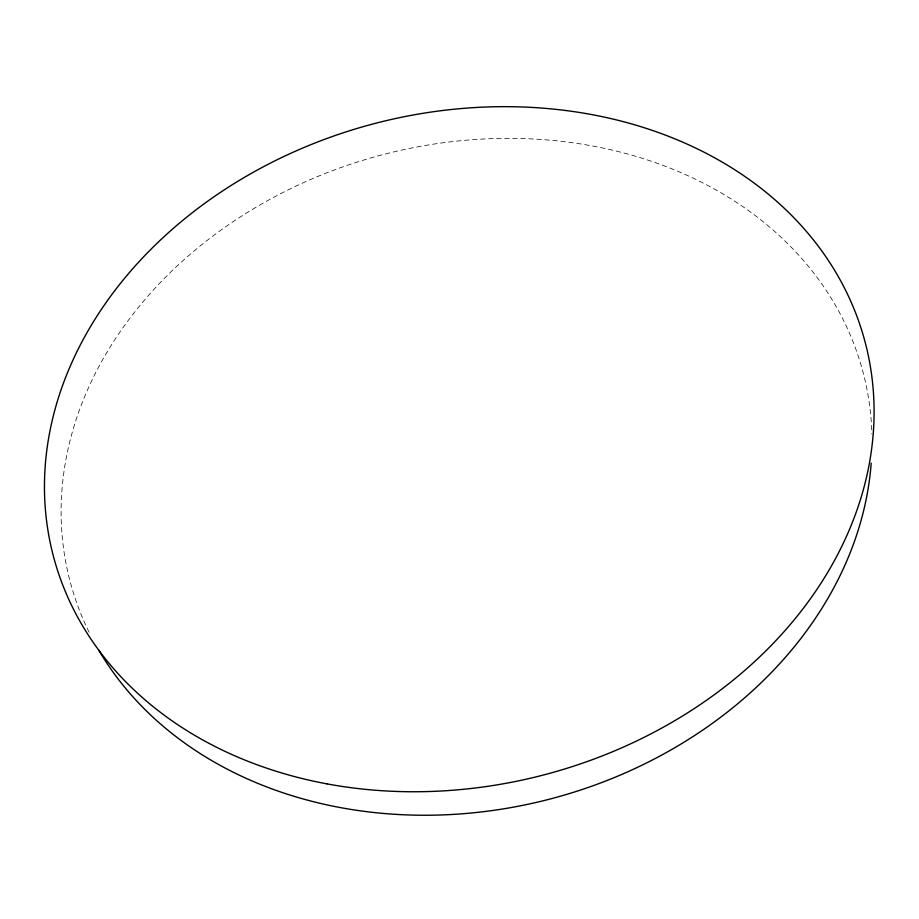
<?xml version="1.0" encoding="UTF-8"?>
<svg xmlns="http://www.w3.org/2000/svg" width="919" height="919" viewBox="0 0 919 919"><rect width="100%" height="100%" fill="white"/><g stroke="black" fill="none" stroke-linecap="round" stroke-linejoin="round"><path stroke-width="0.69" stroke-dasharray="4.59 3.45" d="M89.097 632.226A410.046 332.862 -14.8 0 1 386.566 153.68A410.046 332.862 -14.8 0 1 871.901 433.998"/><path stroke-width="1.38" d="M871.201 463.165A410.046 332.862 -14.8 0 1 541.302 801.23A410.046 332.862 -14.8 0 1 98.678 650.02M326.923 783.861A419.753 336.503 -14.8 0 0 865.916 345.188A419.753 336.503 -14.8 0 0 184.96 218.573A419.753 336.503 -14.8 0 0 326.923 783.861"/></g></svg>
